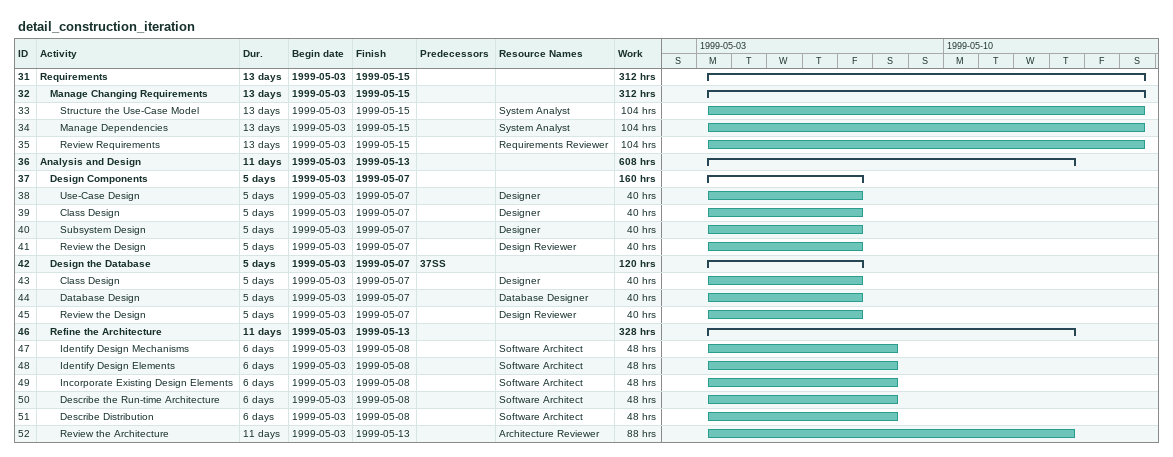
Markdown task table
detail_construction_iteration

| ID | Level | Task | Duration | Start | Finish | Predecessors | Resources | Work (h) |
|---|---|---|---|---|---|---|---|---|
| 31 | 1 | **Requirements** | 13d | 1999-05-03 | 1999-05-15 |  |  | 312 |
| 32 | 2 | **Manage Changing Requirements** | 13d | 1999-05-03 | 1999-05-15 |  |  | 312 |
| 33 | 3 | Structure the Use-Case Model | 13d | 1999-05-03 | 1999-05-15 |  | System Analyst | 104 |
| 34 | 3 | Manage Dependencies | 13d | 1999-05-03 | 1999-05-15 |  | System Analyst | 104 |
| 35 | 3 | Review Requirements | 13d | 1999-05-03 | 1999-05-15 |  | Requirements Reviewer | 104 |
| 36 | 1 | **Analysis and Design** | 11d | 1999-05-03 | 1999-05-13 |  |  | 608 |
| 37 | 2 | **Design Components** | 5d | 1999-05-03 | 1999-05-07 |  |  | 160 |
| 38 | 3 | Use-Case Design | 5d | 1999-05-03 | 1999-05-07 |  | Designer | 40 |
| 39 | 3 | Class Design | 5d | 1999-05-03 | 1999-05-07 |  | Designer | 40 |
| 40 | 3 | Subsystem Design | 5d | 1999-05-03 | 1999-05-07 |  | Designer | 40 |
| 41 | 3 | Review the Design | 5d | 1999-05-03 | 1999-05-07 |  | Design Reviewer | 40 |
| 42 | 2 | **Design the Database** | 5d | 1999-05-03 | 1999-05-07 | 37SS |  | 120 |
| 43 | 3 | Class Design | 5d | 1999-05-03 | 1999-05-07 |  | Designer | 40 |
| 44 | 3 | Database Design | 5d | 1999-05-03 | 1999-05-07 |  | Database Designer | 40 |
| 45 | 3 | Review the Design | 5d | 1999-05-03 | 1999-05-07 |  | Design Reviewer | 40 |
| 46 | 2 | **Refine the Architecture** | 11d | 1999-05-03 | 1999-05-13 |  |  | 328 |
| 47 | 3 | Identify Design Mechanisms | 6d | 1999-05-03 | 1999-05-08 |  | Software Architect | 48 |
| 48 | 3 | Identify Design Elements | 6d | 1999-05-03 | 1999-05-08 |  | Software Architect | 48 |
| 49 | 3 | Incorporate Existing Design Elements | 6d | 1999-05-03 | 1999-05-08 |  | Software Architect | 48 |
| 50 | 3 | Describe the Run-time Architecture | 6d | 1999-05-03 | 1999-05-08 |  | Software Architect | 48 |
| 51 | 3 | Describe Distribution | 6d | 1999-05-03 | 1999-05-08 |  | Software Architect | 48 |
| 52 | 3 | Review the Architecture | 11d | 1999-05-03 | 1999-05-13 |  | Architecture Reviewer | 88 |
